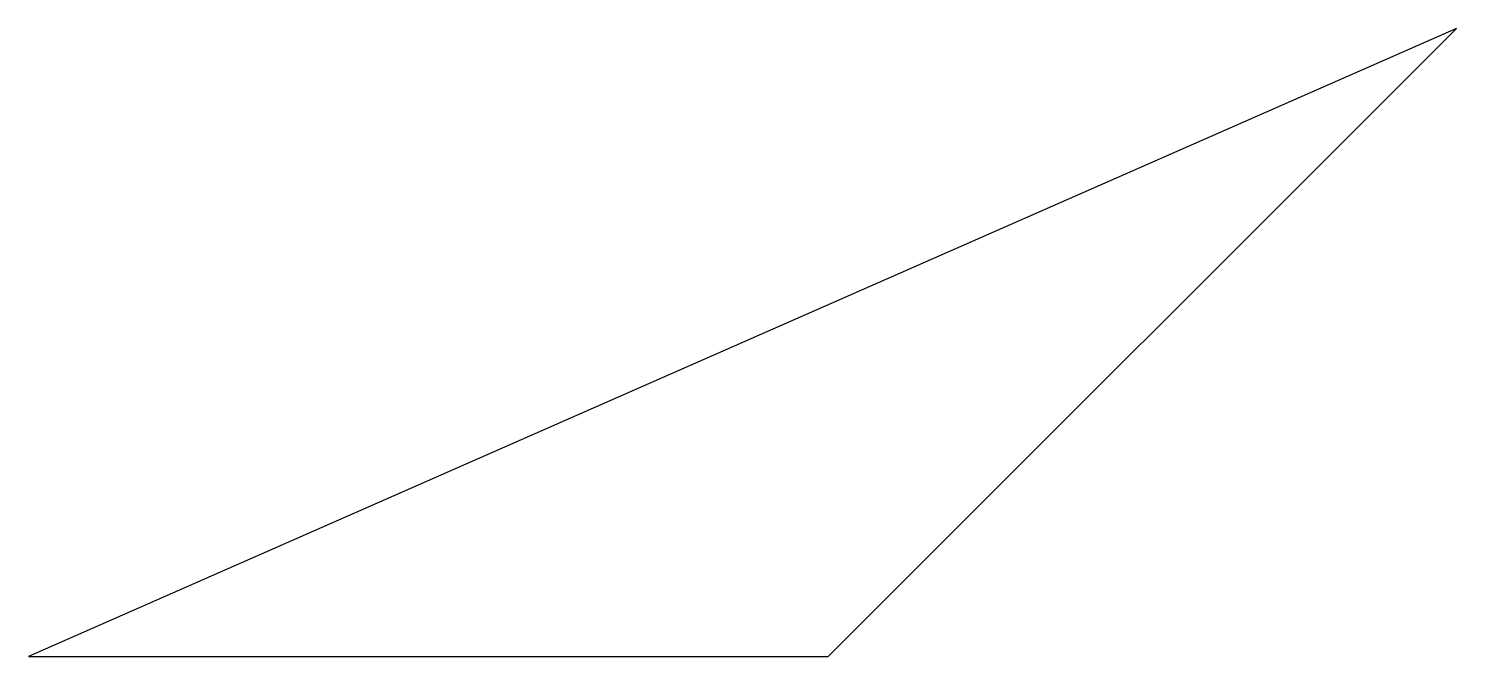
# Model space of a CAD drawing. Header units: millimetres. Extents: x -35 to 90, y -35 to 20.
import ezdxf

# ---------------------------------------------------------------- set-up
doc = ezdxf.new("R2010")
doc.units = ezdxf.units.MM
doc.layers.get('0').update_dxf_attribs({"linetype": 'CONTINUOUS', "true_color": 0x344755})

msp = doc.modelspace()

# ---------------------------------------------------------------- linework, layer by layer
msp.add_polyline3d([(-35, -35, 0), (0, -35, 0), (35, -35, 0), (90, 20, 45)], close=True)

doc.saveas('drawing.dxf')
